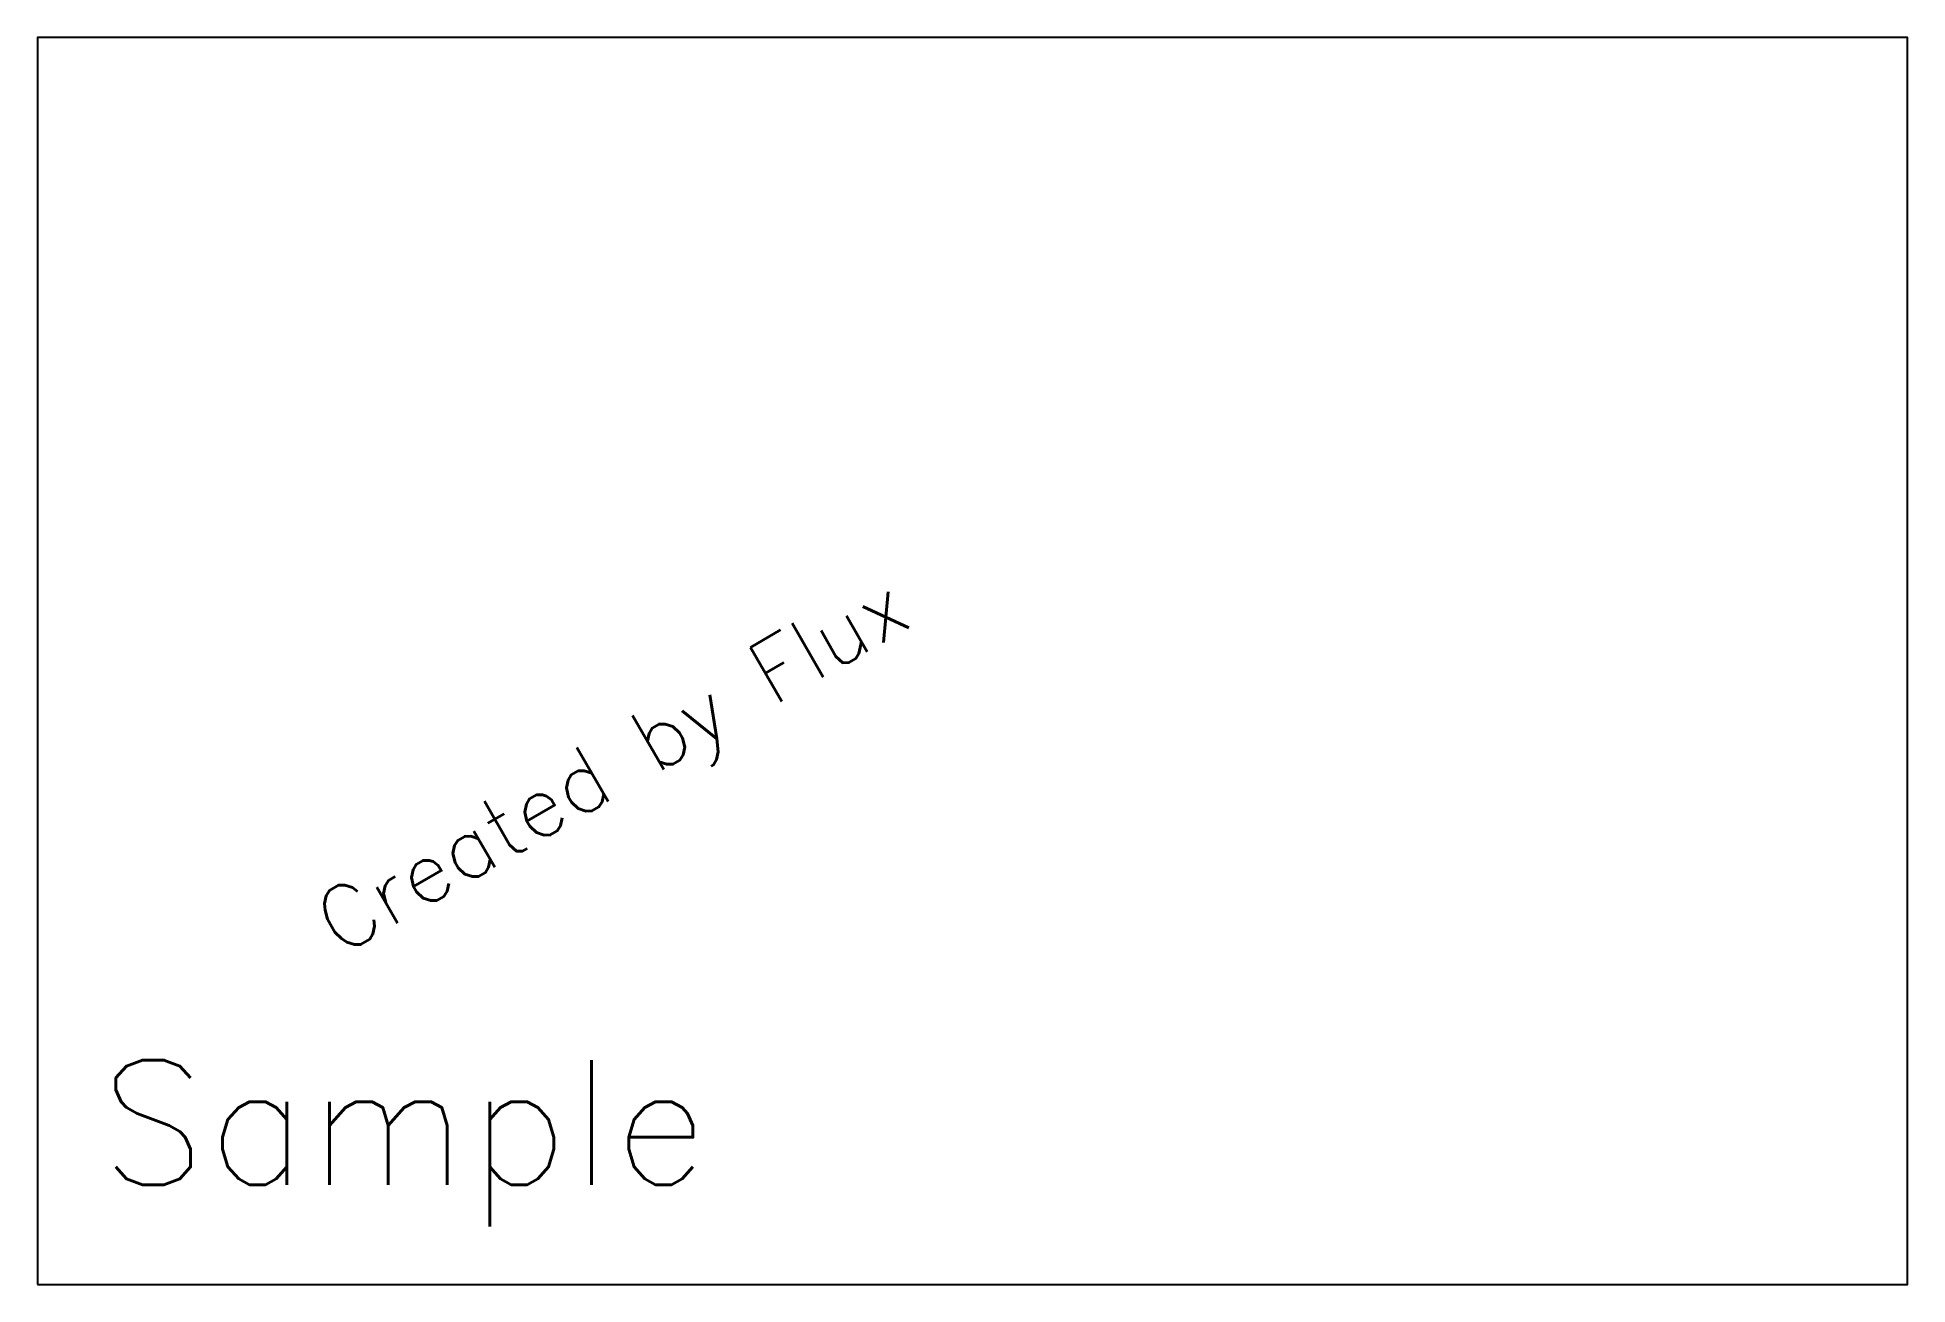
# Model space of a CAD drawing. Extents: x 0 to 300, y 0 to 200.
import ezdxf
from ezdxf.enums import TextEntityAlignment as Align

# ---------------------------------------------------------------- set-up
doc = ezdxf.new("R2010")
doc.units = 0
doc.layers.get('0').update_dxf_attribs({"color": 250, "linetype": 'CONTINUOUS'})
doc.styles.get("Standard").update_dxf_attribs({"font": 'SIMPLEX'})

msp = doc.modelspace()

# ---------------------------------------------------------------- linework, layer by layer
msp.add_lwpolyline([(0, 0), (300, 0), (300, 200), (0, 200)], close=True)

# ---------------------------------------------------------------- texts
msp.add_text('Created by Flux', height=10, rotation=30).set_placement((50, 50), align=Align.BOTTOM_LEFT)
msp.add_text('Sample', height=20).set_placement((10, 10), align=Align.BOTTOM_LEFT)

doc.saveas('drawing.dxf')
